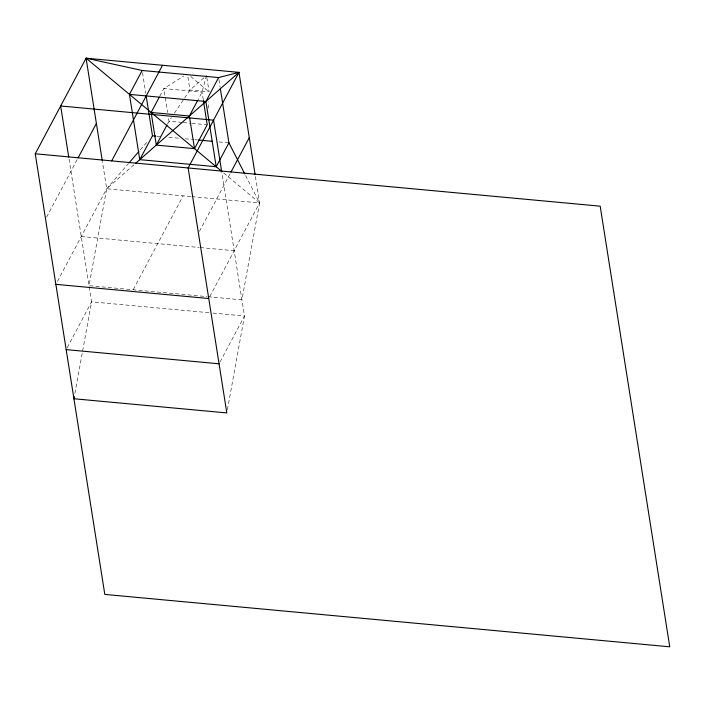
<?xml version="1.0" encoding="UTF-8"?>
<svg xmlns="http://www.w3.org/2000/svg" width="705" height="705" viewBox="0 0 705 705"><rect width="100%" height="100%" fill="white"/><g stroke="black" fill="none" stroke-linecap="round" stroke-linejoin="round"><path stroke-width="0.53" stroke-dasharray="3.52 2.64" d="M208.16 108.279L208.53 101.696M74.906 393.364L91.579 301.828L68.905 158.211M227.407 409.702L244.476 316.007L221.802 172.39M206.512 75.488L202.071 92.117L198.008 99.766M46.574 217.149L77.065 159.797M57.387 281.471L106.693 188.746L128.151 163.912M159.779 96.215L163.851 88.566L183.776 75.999M167.473 124.08L171.403 117.647M67.186 347.706L91.579 301.828L209.526 312.764M133.324 289.517L183.133 195.84M199.462 231.328L229.962 173.976M209.773 296.611L259.581 202.925L255.289 175.73M220.075 361.885L244.476 316.007L210.619 312.861M174.399 113.197L183.987 98.947M184.587 98.057L189.98 90.037L205.684 76.219M140.304 149.83L148.173 140.727M133.976 164.75L106.693 188.746L89.033 285.675L206.979 296.611M206.856 77.665L209.085 91.809L189.98 90.037L187.742 75.893M182.11 122.423L169.006 121.207L168.319 116.854M183.203 122.529L190.844 123.234M191.936 123.34L207.226 124.75M156.836 136.162L161.207 136.567M168.847 137.272L179.766 138.286M185.23 138.797L193.963 139.608M195.056 139.705L197.241 139.907M219.088 141.934L227.821 142.745M190.782 196.545L106.693 188.746L102.392 161.551M191.875 196.651L259.581 202.925L241.921 299.854L208.072 296.717M81.278 236.545L199.224 247.481M200.317 247.587L234.166 250.724M190.738 76.501L209.085 91.809M223.714 173.007L259.581 202.925L245.234 174.822M218.947 79.744L220.154 87.358M203.278 99.731L202.071 92.117L163.851 88.566L167.631 112.509M142.507 72.65L145.768 93.324"/><path stroke-width="1.06" d="M74.316 396.598L73.919 398.748L226.816 412.927L188.138 167.966L238.969 72.368L86.081 58.189L35.25 153.787L104.816 594.412L669.75 646.811L600.184 206.177L35.25 153.787M78.088 157.885L96.382 123.472M220.321 88.451L228.913 142.842L216.206 166.741L139.757 159.656L129.456 94.373L142.163 70.482L218.603 77.568L238.969 72.368L255.113 174.637M111.698 160.872L162.52 65.283M203.445 100.815L207.226 124.75L194.518 148.649L156.299 145.107L151.143 112.465L159.277 97.175M139.757 159.656L152.465 135.757L146.111 95.501M156.299 145.107L166.97 125.032M194.518 148.649L189.363 116.017L197.497 100.718M216.206 166.741L205.904 101.467L218.603 77.568M230.976 172.064L249.279 137.651M128.865 163.084L138.876 151.487M135.624 163.296L238.969 72.368M129.456 94.373L205.904 101.467M151.143 112.465L189.363 116.017M152.465 135.757L155.743 136.056M198.334 140.013L212.531 141.326M55.862 284.344L208.75 298.523M66.164 349.618L219.061 363.798M102.225 160.458L86.081 58.189L142.163 70.482M86.081 58.189L222.049 171.615M228.913 142.842L244.741 173.853M221.626 171.306L213.553 120.167L60.665 105.988L68.737 157.127"/></g></svg>
